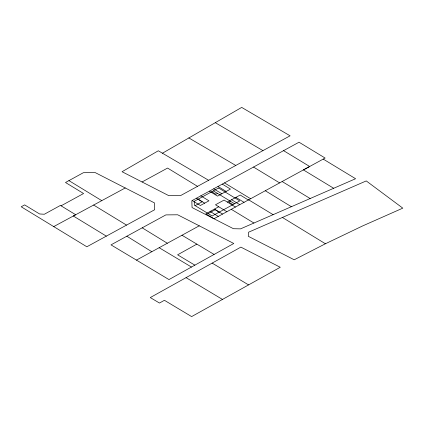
<?xml version="1.0" encoding="UTF-8"?>
<svg xmlns="http://www.w3.org/2000/svg" width="424" height="424" viewBox="0 0 424 424"><rect width="100%" height="100%" fill="white"/><g stroke="black" fill="none" stroke-linecap="round" stroke-linejoin="round"><path stroke-width="0.64" d="M162.461 153.212L241.696 107.41L290.085 135.812L180.661 195.549L168.832 195.676L122.054 171.731L158.311 150.78L208.619 180.285M191.463 267.046L168.969 279.575L110.993 244.865L165.874 214.899L177.698 214.793L233.778 243.487L191.463 267.046L159.143 247.711M186.062 277.641L240.874 247.118L280.264 267.274L191.632 316.59L164.417 300.298L159.482 303.049L150.282 297.569L186.062 277.641L222.452 299.424M196.853 244.123L177.598 254.813L194.87 265.154M106.345 236.136L73.326 216.012L75.689 214.735L60.415 205.428L44.34 214.247L39.602 213.966L24.634 204.898L21.2 206.779L86.841 246.779L154.665 209.742L154.484 202.916L95.188 172.584L83.358 172.711L65.497 182.5L83.581 193.519L61.061 205.826M142.072 181.981L167.565 168.058L197.51 186.348M195.146 205.635L202.2 201.782L198.04 199.243M217.512 193.413L215.943 194.272L211.783 191.733M218.72 206.764L205.836 213.802L213.966 218.763L325.129 158.051L299.031 142.21L191.844 200.727L192.051 207.553L233.449 228.711L240.541 228.865L355.593 178.727L323.221 159.09M227.312 202.068L240.196 195.029L248.326 199.985M208.157 213.569L215.212 209.716L219.192 212.148M230.555 201.331L228.955 202.206L232.935 204.638M136.448 260.108L199.248 225.822M53.721 226.596L125.25 187.964M325.415 243.758L294.198 259.785L248.268 236.29L248.57 232.209L366.241 180.921L402.8 208.147L362.711 225.891L325.415 243.758L282.405 217.459M215.286 122.679L262.938 150.631M188.871 137.943L235.771 165.466M181.997 235.241L214.094 254.448M212.164 263.108L248.554 284.886M283.571 150.653L309.674 166.494L303.414 169.907L333.688 188.277M282.124 181.525L310.161 198.527M253.52 167.061L279.612 182.898M224.513 182.898L250.616 198.739M248.618 199.826L273.12 214.666M213.341 190.88L234.546 203.753M231.271 209.297L253.923 223.035M222.314 184.117L230.444 189.078L217.554 196.116L209.424 191.155M218.016 186.465L226.146 191.42M235.903 197.372L244.033 202.333M213.722 188.812L221.853 193.768M231.61 199.72L239.74 204.681M235.442 207.029L224.063 200.086L215.472 204.776L226.851 211.719M200.838 195.851L208.968 200.812L200.377 205.502L192.247 200.547M196.54 198.199L204.67 203.16M214.427 209.106L222.558 214.067M210.134 211.454L218.265 216.415M68.927 180.619L101.771 200.647M93.63 205.041L126.538 225.102M265.276 190.726L291.383 206.711M142.199 227.826L167.332 243.249M126.845 236.21L151.808 251.724M218.599 188.007L194.229 201.326L194.34 205.147L212.138 216.002L239.751 200.912L218.599 188.007"/></g></svg>
